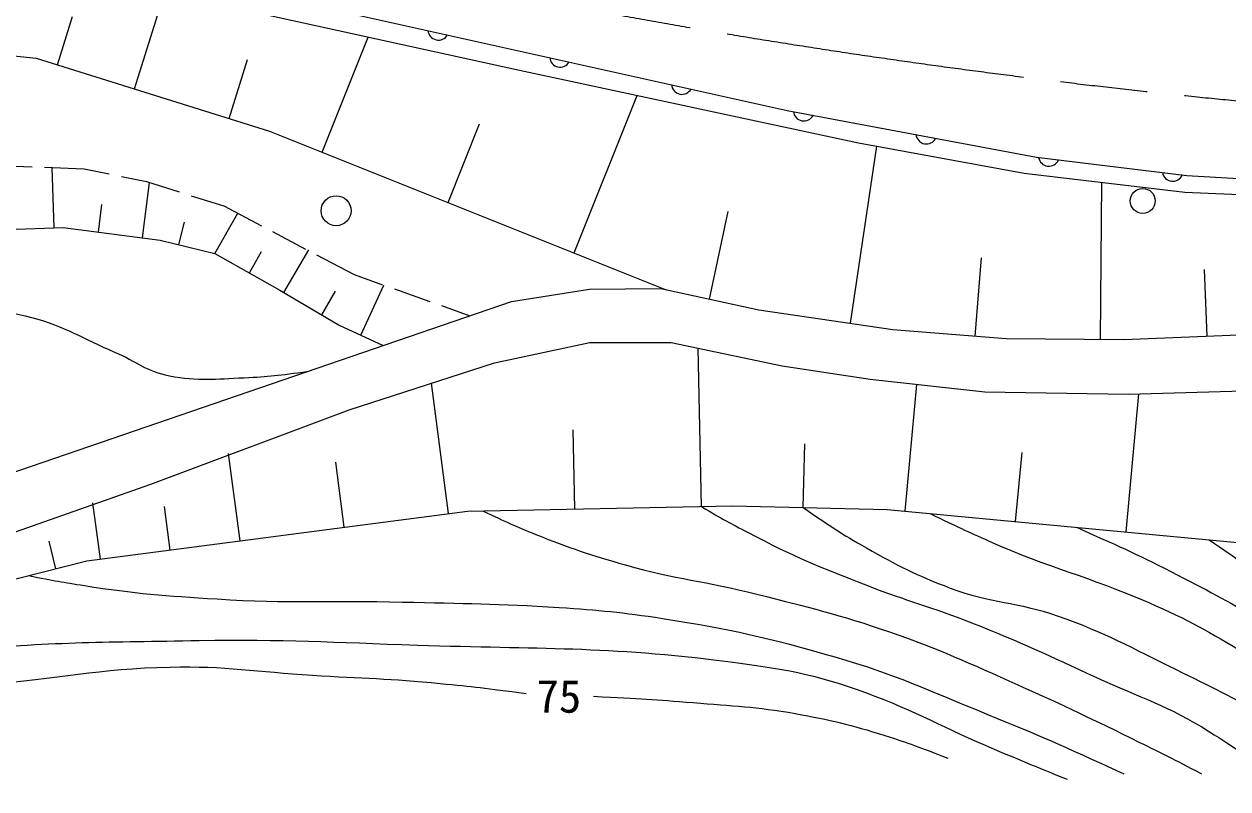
# Model space of a CAD drawing. Units: millimetres, scale not verified. Extents: x 40000 to 680000, y 20000 to 380000.
# Drawn here: x 504124 to 552368, y 243494 to 274131 of the extents above; entities that cross this region are included whole.
import ezdxf
from ezdxf.enums import TextEntityAlignment as Align

# ---------------------------------------------------------------- set-up
doc = ezdxf.new("R2010")
doc.units = ezdxf.units.MM
doc.header["$LTSCALE"] = 1000
doc.linetypes.add('CHAIN', pattern=[18.5, 12, -1.5, 3.5, -1.5])
doc.layers.add('M-BMK', color=2, linetype='CHAIN', lineweight=13)
doc.layers.add('M-WORK', color=1, linetype='Continuous', lineweight=13)
doc.styles.add('ＭＳ ゴシック', font='')
doc.styles.get('ＭＳ ゴシック').set_extended_font_data('MS Gothic')

msp = doc.modelspace()

# ---------------------------------------------------------------- linework, layer by layer
at = {"layer": 'M-BMK'}
msp.add_arc((581535, 569673), 300000, 257.02057, 268.23717, dxfattribs=at)
at = {"layer": 'M-WORK'}
for p, q in [((508547, 271535), (509756, 275393)), ((511974, 274912), (523972, 272279)), ((505460, 272502), (506065, 274431)), ((516075, 268994), (517917, 273608)), ((500533, 273173), (504614, 272767)), ((504614, 272767), (513954, 269841)), ((512340, 270346), (513083, 272717)), ((523972, 272279), (537568, 269377)), ((526169, 264963), (528688, 271272)), ((513954, 269841), (529854, 263492)), ((521122, 266979), (522381, 270133)), ((537243, 262144), (538296, 269243)), ((537568, 269377), (544201, 268157)), ((502853, 268477), (504445, 268417)), ((504945, 268398), (506537, 268338)), ((505331, 265966), (505254, 268386)), ((506537, 268338), (507537, 268130)), ((508026, 268028), (509026, 267820)), ((508869, 265571), (509152, 267780)), ((509026, 267820), (510340, 267407)), ((544201, 268157), (550639, 267401)), ((547266, 261507), (547311, 267792)), ((550639, 267401), (555484, 267182)), ((507101, 265798), (507243, 266902)), ((510818, 267257), (512132, 266844)), ((512132, 266844), (513635, 266053)), ((511770, 264942), (512684, 266560)), ((531587, 263117), (532346, 266624)), ((502590, 265879), (505696, 265978)), ((505696, 265978), (509578, 265480)), ((510327, 265297), (510548, 266199)), ((509578, 265480), (511769, 264943)), ((514077, 265820), (515404, 265121)), ((511769, 264943), (514377, 263469)), ((513152, 264161), (513639, 265025)), ((514532, 263378), (515537, 265088)), ((515846, 264888), (517349, 264096)), ((542242, 261631), (542489, 264764)), ((517349, 264096), (518494, 263690)), ((551531, 261630), (551427, 264296)), ((514377, 263469), (516747, 262075)), ((516050, 262485), (516609, 263434)), ((517613, 261675), (518537, 263674)), ((518965, 263522), (520378, 263020)), ((523653, 263014), (526785, 263512)), ((526785, 263512), (529639, 263538)), ((529639, 263538), (533569, 262689)), ((496712, 253785), (523653, 263014)), ((520850, 262853), (521994, 262446)), ((533569, 262689), (538938, 261892)), ((516747, 262075), (518520, 261256)), ((538938, 261892), (543478, 261534)), ((543478, 261534), (548197, 261501)), ((548197, 261501), (552796, 261680)), ((522979, 260564), (526802, 261370)), ((526802, 261370), (530057, 261370)), ((530057, 261370), (534508, 260444)), ((531267, 254807), (531143, 261144)), ((517155, 258682), (522979, 260564)), ((534508, 260444), (538032, 259907)), ((521134, 254524), (520449, 259746)), ((538032, 259907), (542632, 259399)), ((539429, 254618), (539905, 259700)), ((542632, 259399), (548366, 259309)), ((548284, 253788), (548803, 259322)), ((548366, 259309), (553533, 259459)), ((509210, 255695), (517155, 258682)), ((526197, 254708), (526135, 257877)), ((535349, 254765), (535410, 257316)), ((512778, 253429), (512319, 256927)), ((543856, 254203), (544116, 256970)), ((516956, 253976), (516613, 256588)), ((501684, 253067), (509210, 255695)), ((507180, 252695), (506884, 254955)), ((509979, 253062), (509750, 254811)), ((521896, 254624), (532517, 254831)), ((532517, 254831), (538711, 254685)), ((506642, 252624), (521896, 254624)), ((538711, 254685), (552757, 253368)), ((505400, 252314), (505124, 253419)), ((502448, 251576), (506642, 252624))]:
    msp.add_line(p, q, dxfattribs=at)
msp.add_lwpolyline([(496222, 278863), (512581, 275601), (534699, 270675), (544698, 268797), (550721, 268066), (554867, 267822), (560866, 267749), (572350, 268065)], dxfattribs=at)
for centre, radius in [((548954, 267047), 500), ((516629, 266655), 600)]:
    msp.add_circle(centre, radius, dxfattribs=at)
for centre, start, end in [((520727, 273907), 183.7046, 331.1842), ((525607, 272820), 183.7046, 331.1842), ((530488, 271733), 183.7046, 331.1842), ((535369, 270668), 185.6237, 333.1033), ((540283, 269745), 185.6237, 333.1033), ((545194, 268855), 189.3351, 336.8147), ((550158, 268252), 189.3351, 336.8147)]:
    msp.add_arc(centre, 417, start, end, dxfattribs=at)
for points, knots in [([(476656, 255603), (478847, 255915), (479534, 256074), (481344, 256528), (484545, 257332), (486125, 258448), (489245, 259528), (491760, 260399), (493175, 260890), (495756, 261540), (497696, 262028), (498771, 262477), (500768, 262600), (502196, 262689), (503044, 262755), (504426, 262381), (505786, 262013), (506457, 261542), (507754, 260991), (508614, 260626), (509031, 260211), (509949, 260040), (511101, 259825), (511778, 259913), (512949, 259967), (513953, 260013), (514313, 260056), (515509, 260224)], [0, 0, 0, 0, 1, 1, 1, 2, 2, 2, 3, 3, 3, 4, 4, 4, 5, 5, 5, 6, 6, 6, 7, 7, 7, 8, 8, 8, 9, 9, 9, 9]), ([(531267, 254807), (532143, 254285), (532404, 254154), (533147, 253760), (534952, 252805), (536022, 252377), (537926, 251639), (539539, 251013), (540488, 250785), (542097, 250151), (544081, 249369), (545158, 248847), (547096, 247956), (548880, 247136), (549971, 246835), (551632, 245786), (552682, 245123), (553072, 244855), (554217, 243933)], [0, 0, 0, 0, 1, 1, 1, 2, 2, 2, 3, 3, 3, 4, 4, 4, 5, 5, 5, 6, 6, 6, 6]), ([(535349, 254765), (536506, 253961), (536860, 253731), (537878, 253151), (539144, 252429), (539880, 252057), (541243, 251541), (542872, 250925), (543916, 250998), (545559, 250419), (547474, 249746), (548468, 249165), (550290, 248273), (551714, 247577), (552531, 247211), (553875, 246371), (555268, 245501), (555740, 245116), (557265, 243884)], [0, 0, 0, 0, 1, 1, 1, 2, 2, 2, 3, 3, 3, 4, 4, 4, 5, 5, 5, 6, 6, 6, 6]), ([(522490, 254636), (523495, 254157), (523787, 254033), (524636, 253687), (526005, 253129), (526800, 252878), (528221, 252468), (530246, 251883), (531447, 251821), (533488, 251297), (535579, 250761), (536765, 250493), (538804, 249785), (540858, 249073), (541965, 248551), (543950, 247664), (545864, 246808), (546924, 246302), (548803, 245371), (549788, 244883), (550105, 244727), (551315, 244103)], [0, 0, 0, 0, 1, 1, 1, 2, 2, 2, 3, 3, 3, 4, 4, 4, 5, 5, 5, 6, 6, 6, 7, 7, 7, 7]), ([(540441, 254523), (541556, 253971), (541874, 253836), (542804, 253419), (545244, 252324), (546743, 252029), (549193, 250956), (550774, 250264), (551635, 249803), (553095, 248883), (554738, 247847), (555505, 247038), (556948, 245737), (557894, 244885), (558212, 244589), (559313, 243494)], [0, 0, 0, 0, 1, 1, 1, 2, 2, 2, 3, 3, 3, 4, 4, 4, 5, 5, 5, 5]), ([(546297, 253974), (548257, 253101), (548805, 252864), (550364, 252053), (551729, 251343), (552516, 250973), (553802, 250127), (554918, 249393), (555479, 248885), (556485, 248005), (558225, 246483), (558733, 245759), (560484, 243640)], [0, 0, 0, 0, 1, 1, 1, 2, 2, 2, 3, 3, 3, 4, 4, 4, 4]), ([(551615, 253475), (552815, 252649), (553152, 252405), (554095, 251663), (555288, 250724), (555901, 250128), (557021, 249103), (559044, 247252), (559658, 246540), (561947, 244103)], [0, 0, 0, 0, 1, 1, 1, 2, 2, 2, 3, 3, 3, 3]), ([(504295, 252038), (505360, 251822), (505661, 251779), (506541, 251639), (508602, 251311), (509775, 251237), (511857, 251102), (514757, 250915), (516391, 251055), (519295, 250980), (521744, 250917), (523119, 250925), (525563, 250761), (527187, 250652), (528099, 250572), (529708, 250322), (532437, 249898), (533956, 249552), (536610, 248786), (539054, 248079), (540350, 247454), (542706, 246493), (544871, 245611), (545580, 245293), (548193, 244103)], [0, 0, 0, 0, 1, 1, 1, 2, 2, 2, 3, 3, 3, 4, 4, 4, 5, 5, 5, 6, 6, 6, 7, 7, 7, 8, 8, 8, 8]), ([(490623, 248194), (493331, 248169), (494129, 248156), (496366, 248340), (498492, 248516), (499654, 248883), (501780, 249072), (505426, 249396), (507484, 249377), (511144, 249438), (514559, 249494), (516473, 249369), (519887, 249255), (524749, 249092), (527499, 249220), (532324, 248597), (534517, 248313), (535771, 248113), (537847, 247353), (539914, 246596), (540976, 245938), (543005, 245085), (544145, 244605), (544511, 244451), (545931, 243878)], [0, 0, 0, 0, 1, 1, 1, 2, 2, 2, 3, 3, 3, 4, 4, 4, 5, 5, 5, 6, 6, 6, 7, 7, 7, 8, 8, 8, 8]), ([(497317, 247316), (499883, 247472), (500551, 247519), (502621, 247682), (505497, 247908), (507090, 248311), (509973, 248377), (512205, 248428), (513451, 248185), (515680, 248048), (517681, 247925), (518806, 247915), (520801, 247719), (522147, 247586), (522594, 247537), (524240, 247316)], [0, 0, 0, 0, 1, 1, 1, 2, 2, 2, 3, 3, 3, 4, 4, 4, 5, 5, 5, 5]), ([(526946, 247206), (528866, 247110), (529379, 247083), (530934, 246950), (532537, 246814), (533447, 246798), (535031, 246511), (536449, 246255), (537241, 246069), (538615, 245634), (539615, 245317), (539965, 245191), (541139, 244719)], [0, 0, 0, 0, 1, 1, 1, 2, 2, 2, 3, 3, 3, 4, 4, 4, 4])]:
    msp.add_open_spline(points, degree=3, knots=knots, dxfattribs=at)

# ---------------------------------------------------------------- texts
at = {"layer": 'M-WORK', "style": 'ＭＳ ゴシック'}
msp.add_text('75', height=1320, dxfattribs=at).set_placement((525556, 247206), align=Align.MIDDLE_CENTER)

doc.saveas('drawing.dxf')
